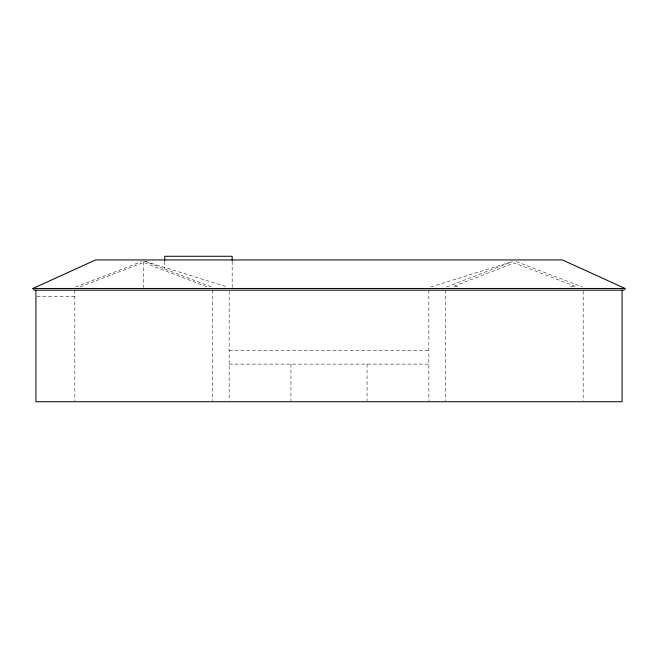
<?xml version="1.0" encoding="UTF-8"?>
<svg xmlns="http://www.w3.org/2000/svg" width="658" height="658" viewBox="0 0 658 658"><rect width="100%" height="100%" fill="white"/><g stroke="black" fill="none" stroke-linecap="round" stroke-linejoin="round"><path stroke-width="0.49" stroke-dasharray="3.29 2.47" d="M75.629 287.003L141.643 261.596M80.013 286.929L143.559 262.476L207.106 286.929M446.511 287.003L512.524 261.596M430.694 286.954L512.492 261.465M457.927 286.534L453.115 286.534L514.441 262.937L575.766 286.534L570.231 286.534M36.947 296.47L74.831 296.47M229.149 350.517L428.851 350.517M229.149 364.121L428.851 364.121M145.484 261.456L227.306 286.954M516.357 261.596L582.371 287.003M143.559 260.856L211.498 287.003M583.169 291.075L583.169 400.706M445.713 290.203L445.713 400.706M428.851 290.203L428.851 400.714M367.041 364.121L367.041 400.714M290.959 364.121L290.959 400.714M232.175 261.3L232.175 287.472M229.149 291.223L229.149 400.714M212.287 290.203L212.287 400.706M164.739 261.358L164.739 269.007M143.559 261.884L143.559 287.456M74.831 290.203L74.831 400.706"/><path stroke-width="0.99" d="M625.1 288.475L623.8 290.203L34.2 290.203L32.9 288.475L95.575 259.943L562.425 259.943L625.1 288.475L32.9 288.475M622.073 290.203L622.073 401.725L35.927 401.725L35.927 290.203M232.175 260.297L232.175 256.275L164.739 256.275L164.739 260.338"/></g></svg>
